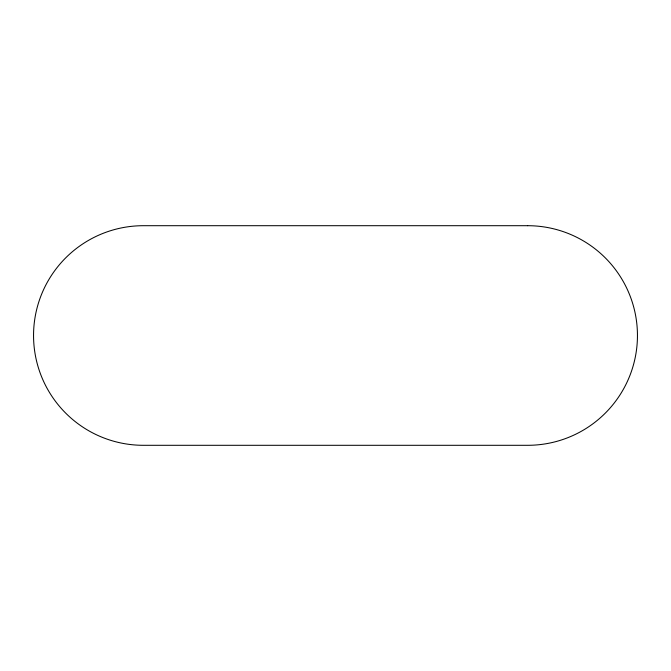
<?xml version="1.0" encoding="UTF-8"?>
<svg xmlns="http://www.w3.org/2000/svg" width="671" height="671" viewBox="0 0 671 671"><rect width="100%" height="100%" fill="white"/><g stroke="black" fill="none" stroke-linecap="round" stroke-linejoin="round"><path stroke-width="1.01" d="M527.649 225.699L143.351 225.699A109.801 109.801 0 0 0 33.55 335.5A109.801 109.801 0 0 0 143.351 445.301L527.649 445.301A109.801 109.801 0 0 0 637.45 335.5A109.801 109.801 0 0 0 527.649 225.699"/></g></svg>
